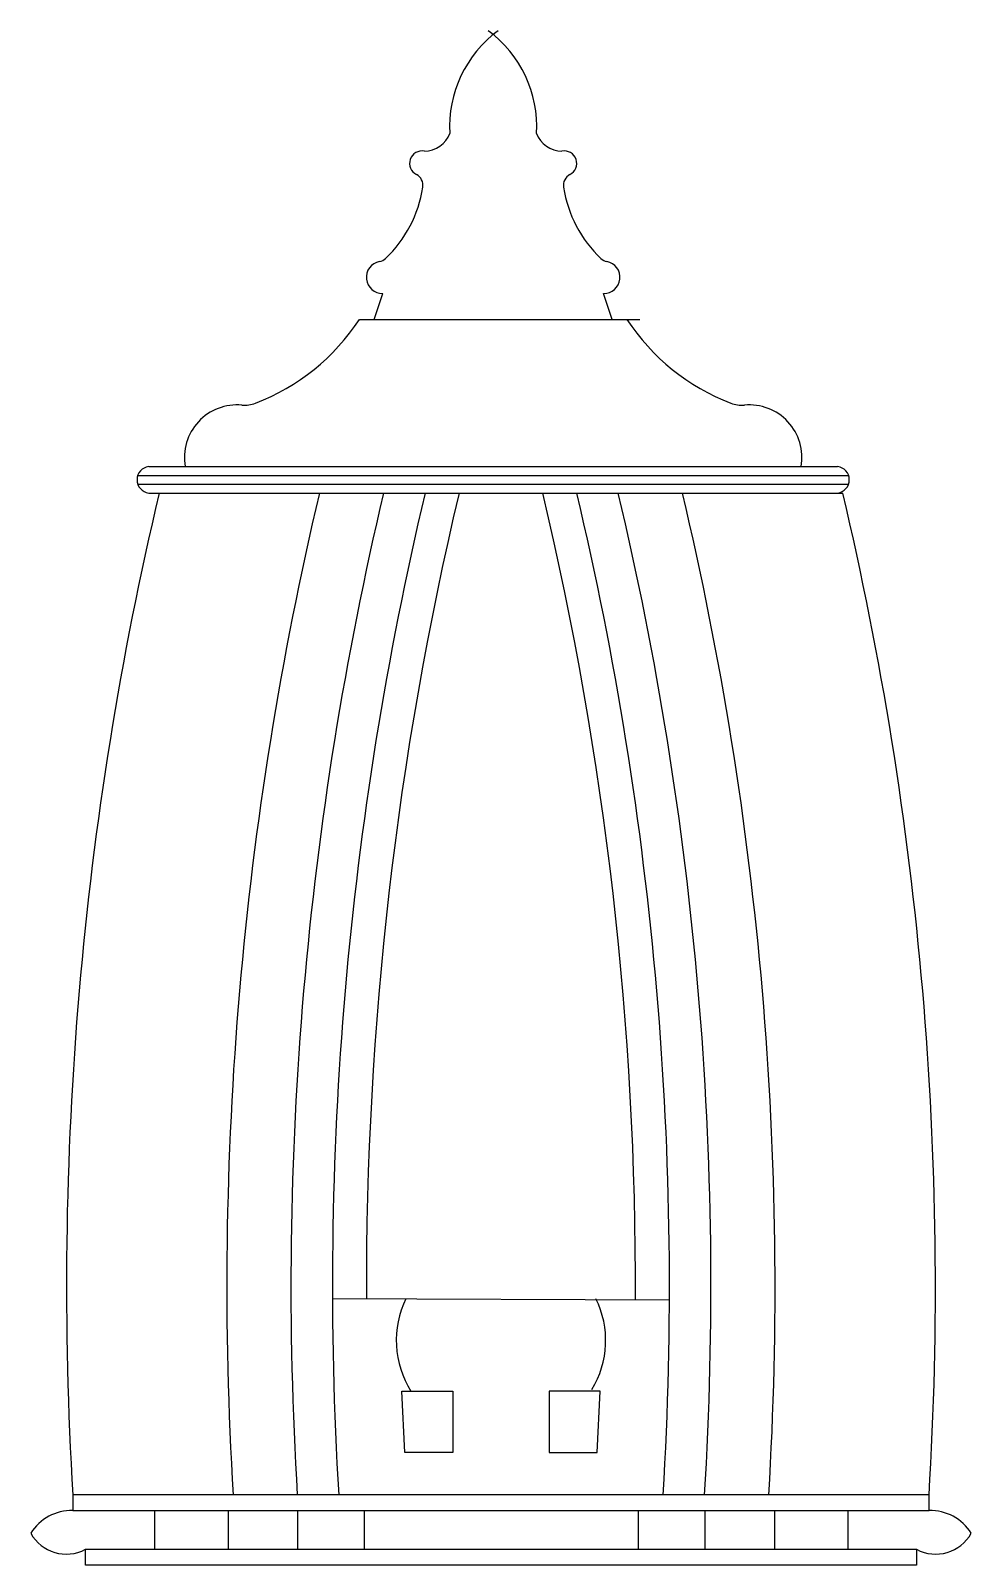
# Model space of a CAD drawing. Header units: millimetres. Extents: x 318 to 1307101, y -5787 to 348115.
# Drawn here: x 1152832 to 1307101, y 96545 to 348115 of the extents above.
import ezdxf

# ---------------------------------------------------------------- set-up
doc = ezdxf.new("R2010")
doc.units = ezdxf.units.MM
doc.header["$LTSCALE"] = 10
doc.header["$MEASUREMENT"] = 0
doc.layers.add('shikara', color=7, linetype='Continuous')

msp = doc.modelspace()

# ---------------------------------------------------------------- linework, layer by layer
at = {"layer": 'shikara', "ltscale": 10}
for p, q in [((1209170, 300771), (1210567, 305040)), ((1248196, 300771), (1246799, 305040)), ((1206743, 300771), (1252751, 300771)), ((1170403, 275220), (1286963, 275220)), ((1172194, 276671), (1285172, 276671)), ((1170403, 273768), (1286963, 273768)), ((1172194, 272317), (1286015, 272317)), ((1202325, 140303), (1257593, 140086)), ((1173154, 105518), (1173154, 99169)), ((1185208, 105518), (1185208, 99169)), ((1196611, 105518), (1196611, 99169)), ((1207525, 105518), (1207525, 99169)), ((1252483, 105518), (1252483, 99169)), ((1263397, 105518), (1263397, 99169)), ((1274800, 105518), (1274800, 99169)), ((1286854, 105518), (1286854, 99169))]:
    msp.add_line(p, q, dxfattribs=at)
msp.add_xline((293809, 63016), (1, 0), dxfattribs=at)
for points in [[(1213702, 125074), (1222044, 125074), (1222044, 115027), (1214170, 115027), (1213702, 125074)], [(1246216, 125074), (1237875, 125074), (1237875, 115027), (1245748, 115027), (1246216, 125074)]]:
    msp.add_lwpolyline(points, dxfattribs=at)
for points in [[(1159747, 105518), (1300171, 105518), (1300171, 108084), (1159747, 108084)], [(1161805, 99169), (1298127, 99169), (1298127, 96545), (1161805, 96545)]]:
    msp.add_lwpolyline(points, close=True, dxfattribs=at)
for centre, radius, start, end in [((1241011, 332409), 19469, 126.22518, 183.30379), ((1216355, 332409), 19469, 356.69621, 53.77482), ((1217376, 332842), 4477, 270.27261, 339.67555), ((1239990, 332842), 4477, 200.32445, 269.72739), ((1217019, 326354), 2046, 79.35889, 242.80381), ((1240347, 326354), 2046, 297.19619, 100.64111), ((1215170, 322755), 2000, 351.15843, 62.80381), ((1242196, 322755), 2000, 117.19619, 188.84157), ((1196958, 325587), 20430, 313.51505, 351.15843), ((1260408, 325587), 20430, 188.84157, 226.48495), ((1210513, 307671), 2632, 100.75961, 271.16524), ((1209648, 312222), 2000, 280.75961, 313.51505), ((1247718, 312222), 2000, 226.48495, 259.24039), ((1246853, 307671), 2632, 268.83476, 79.24039), ((1176852, 320462), 35794, 291.07948, 326.62539), ((1280514, 320462), 35794, 213.37461, 248.92052), ((1187927, 291728), 5000, 264.80956, 291.07948), ((1269439, 291728), 5000, 248.92052, 275.19044), ((1186694, 278145), 8639, 84.80956, 189.82291), ((1270673, 278145), 8639, 350.17709, 95.19044), ((1172474, 274494), 2195, 97.33372, 262.66628), ((1284892, 274494), 2195, 277.33372, 82.66628), ((1722638, 142294), 563930, 166.66957, 183.47787), ((1748929, 142294), 563930, 166.66957, 183.47787), ((1759446, 142294), 563930, 166.66957, 183.47787), ((1766251, 142294), 563930, 166.66957, 183.47787), ((1771818, 142294), 563930, 166.66957, 180.20453), ((688100, 142294), 563930, 359.77792, 13.33043), ((693668, 142294), 563930, 356.52213, 13.33043), ((700472, 142294), 563930, 356.52213, 13.33043), ((710989, 142294), 563930, 356.52213, 13.33043), ((737280, 142294), 563930, 356.52213, 13.33043), ((1228295, 133393), 15510, 153.7415, 212.43809), ((1231623, 133393), 15510, 328.76796, 26.2585), ((1159547, 97597), 7924, 88.54994, 147.92965), ((1300372, 97597), 7924, 32.07035, 91.45006), ((1158662, 105065), 6680, 209.21298, 298.06168), ((1301270, 105065), 6680, 241.93832, 330.78702)]:
    msp.add_arc(centre, radius, start, end, dxfattribs=at)

doc.saveas('drawing.dxf')
